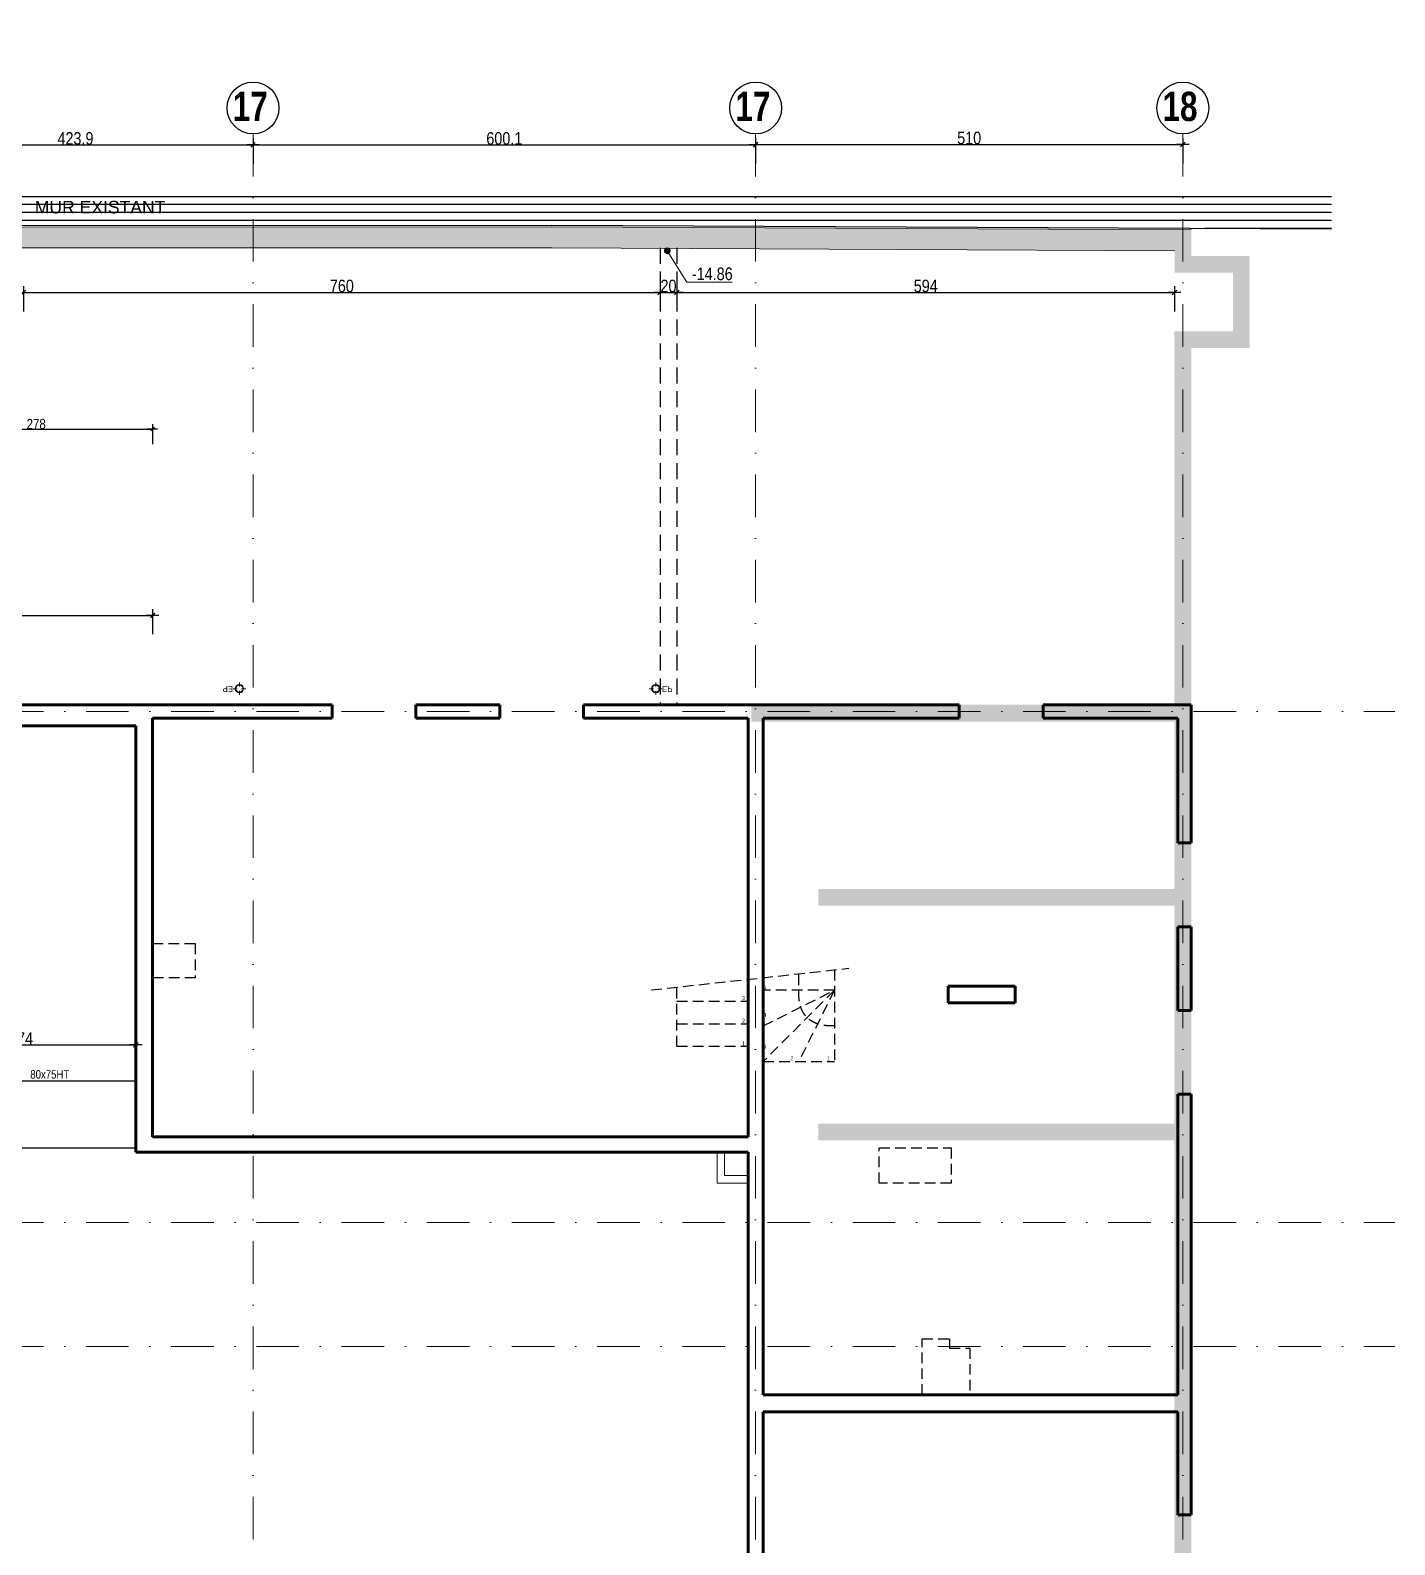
# Model space of a CAD drawing. Header units: millimetres. Extents: x 0 to 23921, y -3644 to 563.
# Drawn here: x 22292 to 23921, y -1245 to 563 of the extents above; entities that cross this region are included whole.
import ezdxf
from ezdxf.enums import TextEntityAlignment as Align

# ---------------------------------------------------------------- set-up
doc = ezdxf.new("R2010")
doc.units = ezdxf.units.MM
doc.linetypes.add('CACHEX2', pattern=[19.05, 12.7, -6.35])
doc.linetypes.add('TIRETPTX2', pattern=[50.8, 25.4, -12.7, 0, -12.7])
for name, color, linetype in [('01_cote_gen', 4, 'Continuous'), ('01_linteaux', 2, 'Continuous'), ('01_murs_sup', 2, 'CACHEX2'), ('01_poch_murs', 253, 'Continuous'), ('01_resv', 32, 'Continuous'), ('01_texte', 230, 'Continuous'), ('AA_COTES', 2, 'Continuous')]:
    doc.layers.add(name, color=color, linetype=linetype)
for name, color, linetype, lineweight in [('01_murs_coup', 5, 'Continuous', 60), ('01_PIEUX', 5, 'Continuous', 60), ('01_tram_axes', 2, 'TIRETPTX2', 9), ('B Général', 7, 'Continuous', 5), ('C ANNOTATIONS-prestations', 7, 'Continuous', 5)]:
    doc.layers.add(name, color=color, linetype=linetype, lineweight=lineweight)
doc.styles.add('ARIAL NA', font='ARIALN.TTF')
doc.styles.add('Arial Narrow', font='ARIALN.TTF')
doc.styles.add('Eurostile', font='')
doc.styles.add('impact', font='impact.ttf')
doc.styles.add('MATTE_TXT', font='arial.ttf')
doc.styles.add('STYLE2', font='ARIALN.TTF')
doc.styles.get('Eurostile').set_extended_font_data('Eurostile')
doc.dimstyles.new('JB50', dxfattribs={"dimscale": 0.1, "dimtxt": 150, "dimasz": 15, "dimexe": 0.1, "dimexo": 0.1, "dimgap": 0.09, "dimtad": 1, "dimdec": 1, "dimdsep": 46, "dimtxsty": 'STYLE2', "dimblk1": 'BOND_G', "dimblk2": 'BOND_D', "dimsah": 1, "dimcen": 1.5, "dimdle": 0.01, "dimse1": 1, "dimse2": 1, "dimclrd": 4, "dimclre": 2, "dimclrt": 6, "dimazin": 2, "dimtfac": 2.333333, "dimtdec": 1, "dimtix": 1, "dimtmove": 2, "dimatfit": 3, "dimldrblk": 'BOND_G', "dimfxl": 1, "dimtolj": 1, "dimtzin": 0, "dimarcsym": 0})
doc.dimstyles.new('JB50res', dxfattribs={"dimscale": 0.1, "dimtxt": 120, "dimasz": 12, "dimexe": 0.1, "dimexo": 0.1, "dimgap": 0.09, "dimtad": 1, "dimdec": 1, "dimdsep": 46, "dimtxsty": 'STYLE2', "dimblk1": 'BOND_G', "dimblk2": 'BOND_D', "dimsah": 1, "dimcen": 1.5, "dimdle": 0.01, "dimse1": 1, "dimse2": 1, "dimclrd": 4, "dimclre": 2, "dimclrt": 6, "dimazin": 2, "dimtfac": 2.333333, "dimtdec": 1, "dimtix": 1, "dimtmove": 2, "dimatfit": 3, "dimldrblk": 'BOND_G', "dimfxl": 1, "dimtolj": 1, "dimtzin": 0, "dimarcsym": 0})
pattern_1 = [(180, (2724.631, -511.1), (-2e-15, -9.525), [])]

# ---------------------------------------------------------------- blocks, each defined once
blk = doc.blocks.new('EP')
at = {"layer": 'B Général', "color": 7, "linetype": 'Continuous', "lineweight": 5}
for p, q in [((-7.5, 0), (-2.5, 0)), ((0, 7.5), (0, 2.5)), ((7.5, 0), (2.5, 0)), ((0, -7.5), (0, -2.5))]:
    blk.add_line(p, q, dxfattribs=at)
at = {"layer": 'B Général', "color": 7, "linetype": 'Continuous', "lineweight": 5, "flags": 128}
for points in [[(-5, 0, -1), (5, 0, -1)], [(-4.3, 0, -1), (4.3, 0, -1)]]:
    blk.add_lwpolyline(points, format="xyb", close=True, dxfattribs=at)
at = {"layer": 'C ANNOTATIONS-prestations', "insert": (7.5, 4), "char_height": 7.06, "attachment_point": 1, "line_spacing_factor": 0.894142, "style": 'Eurostile'}
blk.add_mtext('EP', dxfattribs=at)
blk = doc.blocks.new('BOND_G')
at = {"layer": 'AA_COTES', "color": 0}
for p, q in [((0, -5), (0, 15)), ((5, 0), (-5, 0)), ((1.8, 1.8), (-1.8, -1.8))]:
    blk.add_line(p, q, dxfattribs=at)
blk = doc.blocks.new('BOND_D')
at = {"layer": 'AA_COTES', "color": 0}
for p, q in [((5, 0), (-5, 0)), ((-1.8, -1.8), (1.8, 1.8)), ((0, 5), (0, -15))]:
    blk.add_line(p, q, dxfattribs=at)
blk = doc.blocks.new('*D1158')
at = {"layer": '01_cote_gen', "color": 4, "lineweight": -2, "transparency": 16777216}
blk.add_line((22135.8, 426.7), (22556.7, 426.7), dxfattribs=at)
at = {"layer": 'Defpoints', "color": 0, "transparency": 16777216}
for p in [(22134.3, 419.2), (22558.2, 426.7), (22558.2, 411.7)]:
    blk.add_point(p, dxfattribs=at)
at = {"layer": '01_cote_gen', "color": 4, "lineweight": -2, "transparency": 16777216, "xscale": 1.5, "yscale": 1.5, "zscale": 1.5, "rotation": 180}
blk.add_blockref('BOND_G', (22134.3, 426.7), dxfattribs=at)
at = {"layer": '01_cote_gen', "color": 4, "lineweight": -2, "transparency": 16777216, "xscale": 1.5, "yscale": 1.5, "zscale": 1.5}
blk.add_blockref('BOND_D', (22558.2, 426.7), dxfattribs=at)
at = {"layer": '01_cote_gen', "color": 6, "transparency": 16777216, "insert": (22346.2, 434.3), "char_height": 15, "attachment_point": 5, "style": 'STYLE2'}
blk.add_mtext('\\A1;423.9', dxfattribs=at)
blk = doc.blocks.new('*D1159')
at = {"layer": '01_cote_gen', "color": 4, "lineweight": -2, "transparency": 16777216}
blk.add_line((22559.7, 426.7), (23156.7, 426.7), dxfattribs=at)
at = {"layer": 'Defpoints', "color": 0, "transparency": 16777216}
for p in [(22558.2, 454.2), (23158.2, 454.2), (23158.2, 426.7)]:
    blk.add_point(p, dxfattribs=at)
at = {"layer": '01_cote_gen', "color": 4, "lineweight": -2, "transparency": 16777216, "xscale": 1.5, "yscale": 1.5, "zscale": 1.5, "rotation": 180}
blk.add_blockref('BOND_G', (22558.2, 426.7), dxfattribs=at)
at = {"layer": '01_cote_gen', "color": 4, "lineweight": -2, "transparency": 16777216, "xscale": 1.5, "yscale": 1.5, "zscale": 1.5}
blk.add_blockref('BOND_D', (23158.2, 426.7), dxfattribs=at)
at = {"layer": '01_cote_gen', "color": 6, "transparency": 16777216, "insert": (22858.2, 434.3), "char_height": 15, "attachment_point": 5, "style": 'STYLE2'}
blk.add_mtext('\\A1;600.1', dxfattribs=at)
blk = doc.blocks.new('*D1160')
at = {"layer": '01_cote_gen', "color": 4, "lineweight": -2, "transparency": 16777216}
blk.add_line((23159.7, 427.1), (23666.7, 427.1), dxfattribs=at)
at = {"layer": 'Defpoints', "color": 0, "transparency": 16777216}
for p in [(23668.2, 563.5), (23158.2, 442.7), (23668.2, 427.1)]:
    blk.add_point(p, dxfattribs=at)
at = {"layer": '01_cote_gen', "color": 4, "lineweight": -2, "transparency": 16777216, "xscale": 1.5, "yscale": 1.5, "zscale": 1.5, "rotation": 180}
blk.add_blockref('BOND_G', (23158.2, 427.1), dxfattribs=at)
at = {"layer": '01_cote_gen', "color": 4, "lineweight": -2, "transparency": 16777216, "xscale": 1.5, "yscale": 1.5, "zscale": 1.5}
blk.add_blockref('BOND_D', (23668.2, 427.1), dxfattribs=at)
at = {"layer": '01_cote_gen', "color": 6, "transparency": 16777216, "insert": (23413.2, 434.8), "char_height": 15, "attachment_point": 5, "style": 'STYLE2'}
blk.add_mtext('\\A1;510', dxfattribs=at)
blk = doc.blocks.new('*D2104')
at = {"layer": '01_cote_gen', "color": 4, "lineweight": -2, "transparency": 16777216}
blk.add_line((22145.8, -647.8), (22416.8, -647.8), dxfattribs=at)
at = {"layer": 'Defpoints', "color": 0, "transparency": 16777216}
for p in [(22418.3, -647.8), (22144.3, -655.3), (22418.3, -655.3)]:
    blk.add_point(p, dxfattribs=at)
at = {"layer": '01_cote_gen', "color": 4, "lineweight": -2, "transparency": 16777216, "xscale": 1.5, "yscale": 1.5, "zscale": 1.5, "rotation": 180}
blk.add_blockref('BOND_G', (22144.3, -647.8), dxfattribs=at)
at = {"layer": '01_cote_gen', "color": 4, "lineweight": -2, "transparency": 16777216, "xscale": 1.5, "yscale": 1.5, "zscale": 1.5}
blk.add_blockref('BOND_D', (22418.3, -647.8), dxfattribs=at)
at = {"layer": '01_cote_gen', "color": 6, "transparency": 16777216, "insert": (22281.3, -640.3), "char_height": 15, "attachment_point": 5, "style": 'STYLE2'}
blk.add_mtext('\\A1;274', dxfattribs=at)
blk = doc.blocks.new('*D2513')
at = {"layer": '01_cote_gen', "color": 4, "lineweight": -2, "transparency": 16777216}
blk.add_line((22285.8, 250.4), (23042.7, 250.4), dxfattribs=at)
at = {"layer": 'Defpoints', "color": 0, "transparency": 16777216}
for p in [(23044.2, 250.4), (22284.3, 204.9), (23044.2, 204.9)]:
    blk.add_point(p, dxfattribs=at)
at = {"layer": '01_cote_gen', "color": 4, "lineweight": -2, "transparency": 16777216, "xscale": 1.5, "yscale": 1.5, "zscale": 1.5, "rotation": 180}
blk.add_blockref('BOND_G', (22284.3, 250.4), dxfattribs=at)
at = {"layer": '01_cote_gen', "color": 4, "lineweight": -2, "transparency": 16777216, "xscale": 1.5, "yscale": 1.5, "zscale": 1.5}
blk.add_blockref('BOND_D', (23044.2, 250.4), dxfattribs=at)
at = {"layer": '01_cote_gen', "color": 6, "lineweight": 0, "transparency": 16777216, "insert": (22664.2, 258.1), "char_height": 15, "attachment_point": 5, "style": 'STYLE2'}
blk.add_mtext('\\A1;760', dxfattribs=at)
blk = doc.blocks.new('*D2514')
at = {"layer": '01_cote_gen', "color": 4, "lineweight": -2, "transparency": 16777216}
blk.add_line((23045.7, 250.4), (23062.7, 250.4), dxfattribs=at)
at = {"layer": 'Defpoints', "color": 0, "transparency": 16777216}
for p in [(23064.2, 250.4), (23044.2, 210), (23064.2, 210)]:
    blk.add_point(p, dxfattribs=at)
at = {"layer": '01_cote_gen', "color": 4, "lineweight": -2, "transparency": 16777216, "xscale": 1.5, "yscale": 1.5, "zscale": 1.5, "rotation": 180}
blk.add_blockref('BOND_G', (23044.2, 250.4), dxfattribs=at)
at = {"layer": '01_cote_gen', "color": 4, "lineweight": -2, "transparency": 16777216, "xscale": 1.5, "yscale": 1.5, "zscale": 1.5}
blk.add_blockref('BOND_D', (23064.2, 250.4), dxfattribs=at)
at = {"layer": '01_cote_gen', "color": 6, "lineweight": 0, "transparency": 16777216, "insert": (23054.2, 258.1), "char_height": 15, "attachment_point": 5, "style": 'STYLE2'}
blk.add_mtext('\\A1;20', dxfattribs=at)
blk = doc.blocks.new('*D2485')
at = {"layer": '01_cote_gen', "color": 4, "lineweight": -2, "transparency": 16777216}
blk.add_line((23065.7, 250.4), (23656.8, 250.4), dxfattribs=at)
at = {"layer": 'Defpoints', "color": 0, "transparency": 16777216}
for p in [(23658.3, 251.5), (23658.3, 250.4), (23064.2, 227.9)]:
    blk.add_point(p, dxfattribs=at)
at = {"layer": '01_cote_gen', "color": 4, "lineweight": -2, "transparency": 16777216, "xscale": 1.5, "yscale": 1.5, "zscale": 1.5, "rotation": 180}
blk.add_blockref('BOND_G', (23064.2, 250.4), dxfattribs=at)
at = {"layer": '01_cote_gen', "color": 4, "lineweight": -2, "transparency": 16777216, "xscale": 1.5, "yscale": 1.5, "zscale": 1.5}
blk.add_blockref('BOND_D', (23658.3, 250.4), dxfattribs=at)
at = {"layer": '01_cote_gen', "color": 6, "lineweight": 0, "transparency": 16777216, "insert": (23361.3, 258.1), "char_height": 15, "attachment_point": 5, "style": 'STYLE2'}
blk.add_mtext('\\A1;594', dxfattribs=at)
blk = doc.blocks.new('*D2486')
at = {"layer": '01_cote_gen', "color": 4, "lineweight": -2, "transparency": 16777216}
blk.add_line((21531.8, -135.2), (22436.8, -135.2), dxfattribs=at)
at = {"layer": 'Defpoints', "color": 0, "transparency": 16777216}
for p in [(22438.3, -135.2), (21530.3, -176.3), (22438.3, -211.8)]:
    blk.add_point(p, dxfattribs=at)
at = {"layer": '01_cote_gen', "color": 4, "lineweight": -2, "transparency": 16777216, "xscale": 1.5, "yscale": 1.5, "zscale": 1.5, "rotation": 180}
blk.add_blockref('BOND_G', (21530.3, -135.2), dxfattribs=at)
at = {"layer": '01_cote_gen', "color": 4, "lineweight": -2, "transparency": 16777216, "xscale": 1.5, "yscale": 1.5, "zscale": 1.5}
blk.add_blockref('BOND_D', (22438.3, -135.2), dxfattribs=at)
at = {"layer": '01_cote_gen', "color": 6, "lineweight": 0, "transparency": 16777216, "insert": (21984.3, -127.6), "char_height": 15, "attachment_point": 5, "style": 'STYLE2'}
blk.add_mtext('\\A1;908', dxfattribs=at)
blk = doc.blocks.new('*D2489')
at = {"layer": '01_resv', "color": 4, "lineweight": -2, "transparency": 16777216}
blk.add_line((22161.5, 87.3), (22437.1, 87.3), dxfattribs=at)
at = {"layer": 'Defpoints', "color": 0, "transparency": 16777216}
for p in [(22438.3, 87.3), (22160.3, 59.8), (22438.3, 52.5)]:
    blk.add_point(p, dxfattribs=at)
at = {"layer": '01_resv', "color": 4, "lineweight": -2, "transparency": 16777216, "xscale": 1.2, "yscale": 1.2, "zscale": 1.2, "rotation": 180}
blk.add_blockref('BOND_G', (22160.3, 87.3), dxfattribs=at)
at = {"layer": '01_resv', "color": 4, "lineweight": -2, "transparency": 16777216, "xscale": 1.2, "yscale": 1.2, "zscale": 1.2}
blk.add_blockref('BOND_D', (22438.3, 87.3), dxfattribs=at)
at = {"layer": '01_resv', "color": 6, "lineweight": 0, "transparency": 16777216, "insert": (22299.3, 93.4), "char_height": 12, "attachment_point": 5, "style": 'STYLE2'}
blk.add_mtext('\\A1;278', dxfattribs=at)

msp = doc.modelspace()

# ---------------------------------------------------------------- hatches: boundary and pattern name
at = {"layer": '01_poch_murs'}
h = msp.add_hatch(dxfattribs=at)
h.set_pattern_fill('ANSI31', color=256, scale=3, angle=135)
h.set_pattern_definition([(180, (2724.631, -511.1), (-2e-15, -9.525), [])])
h.paths.add_polyline_path([(17917.68, 372.66), (17338.69, 370.16), (17338.69, 328.43), (17711.73, 331.06), (17917.68, 331.48)])
h.paths.add_polyline_path([(17935.69, 372.74), (17917.68, 372.66), (17917.68, 331.48), (17935.69, 331.52)])
h.paths.add_polyline_path([(18514.69, 373.87), (18287.73, 374.26), (17935.69, 372.74), (17935.69, 331.52), (18219.73, 332.1), (18514.69, 332.1)])
h.paths.add_polyline_path([(18794.28, 373.4), (18514.69, 373.87), (18514.69, 332.1), (18794.28, 332.1)])
h.paths.add_polyline_path([(19340.28, 372.48), (18794.28, 373.4), (18794.28, 332.1), (19054.9, 332.1), (19340.28, 331.16)])
h.paths.add_polyline_path([(19874.28, 371.57), (19340.28, 372.48), (19340.28, 331.16), (19874.28, 329.4)])
h.paths.add_polyline_path([(20154.28, 371.1), (19874.28, 371.57), (19874.28, 329.4), (19892.63, 329.34), (20154.28, 329.54)])
h.paths.add_polyline_path([(20769.58, 370.06), (20154.28, 371.1), (20154.28, 329.54), (20769.58, 329.99)])
h.paths.add_polyline_path([(20917.28, 369.81), (20769.58, 370.06), (20769.58, 329.99), (20917.28, 330.1)])
h.paths.add_polyline_path([(21520.28, 370.24), (21131.34, 369.44), (20917.28, 369.81), (20917.28, 330.1), (20968.94, 330.14), (21520.28, 330.33)])
h.paths.add_polyline_path([(22134.28, 371.49), (21538.28, 370.28), (21538.28, 330.34), (22134.28, 330.55)])
h.paths.add_polyline_path([(21538.28, 370.28), (21520.28, 370.24), (21520.28, 330.33), (21538.28, 330.34)])
h.paths.add_polyline_path([(22184.28, 371.6), (22134.28, 371.49), (22134.28, 330.55), (22184.28, 330.57)])
h.paths.add_polyline_path([(22558.28, 372.22), (22487.23, 372.22), (22184.28, 371.6), (22184.28, 330.57), (22558.28, 330.7)])
h.paths.add_polyline_path([(23158.24, 371.89), (22905.73, 372.22), (22558.28, 372.22), (22558.28, 330.7), (22914.82, 330.82), (23158.24, 329.66)])
h.paths.add_polyline_path([(23668.24, 371.22), (23158.24, 371.89), (23158.24, 329.66), (23668.24, 327.23)])
h.paths.add_polyline_path([(23845.87, 370.99), (23668.24, 371.22), (23668.24, 327.23), (23845.74, 326.39)])
h.paths.add_polyline_path([(19582.54, 340.69), (19746.3, 340.69), (19746.3, 363.96), (19582.54, 363.96)], flags=24)
h.paths.add_polyline_path([(22293.75, 340.69), (22457.51, 340.69), (22457.51, 363.96), (22293.75, 363.96)], flags=24)
h = msp.add_hatch(dxfattribs=at)
h.set_pattern_fill('ANSI31', color=256, scale=3, angle=135)
h.set_pattern_definition([(180, (2724.631, -511.1), (-2e-15, -9.525), [])])
h.paths.add_polyline_path([(17917.68, 372.66), (17338.69, 370.16), (17338.69, 328.43), (17711.73, 331.06), (17917.68, 331.48)])
h.paths.add_polyline_path([(17935.69, 372.74), (17917.68, 372.66), (17917.68, 331.48), (17935.69, 331.52)])
h.paths.add_polyline_path([(18514.69, 373.87), (18287.73, 374.26), (17935.69, 372.74), (17935.69, 331.52), (18219.73, 332.1), (18514.69, 332.1)])
h.paths.add_polyline_path([(18794.28, 373.4), (18514.69, 373.87), (18514.69, 332.1), (18794.28, 332.1)])
h.paths.add_polyline_path([(19340.28, 372.48), (18794.28, 373.4), (18794.28, 332.1), (19054.9, 332.1), (19340.28, 331.16)])
h.paths.add_polyline_path([(19874.28, 371.57), (19340.28, 372.48), (19340.28, 331.16), (19874.28, 329.4)])
h.paths.add_polyline_path([(20154.28, 371.1), (19874.28, 371.57), (19874.28, 329.4), (19892.63, 329.34), (20154.28, 329.54)])
h.paths.add_polyline_path([(20769.58, 370.06), (20154.28, 371.1), (20154.28, 329.54), (20769.58, 329.99)])
h.paths.add_polyline_path([(20917.28, 369.81), (20769.58, 370.06), (20769.58, 329.99), (20917.28, 330.1)])
h.paths.add_polyline_path([(21520.28, 370.24), (21131.34, 369.44), (20917.28, 369.81), (20917.28, 330.1), (20968.94, 330.14), (21520.28, 330.33)])
h.paths.add_polyline_path([(22134.28, 371.49), (21538.28, 370.28), (21538.28, 330.34), (22134.28, 330.55)])
h.paths.add_polyline_path([(21538.28, 370.28), (21520.28, 370.24), (21520.28, 330.33), (21538.28, 330.34)])
h.paths.add_polyline_path([(22184.28, 371.6), (22134.28, 371.49), (22134.28, 330.55), (22184.28, 330.57)])
h.paths.add_polyline_path([(22558.28, 372.22), (22487.23, 372.22), (22184.28, 371.6), (22184.28, 330.57), (22558.28, 330.7)])
h.paths.add_polyline_path([(23158.24, 371.89), (22905.73, 372.22), (22558.28, 372.22), (22558.28, 330.7), (22914.82, 330.82), (23158.24, 329.66)])
h.paths.add_polyline_path([(23668.24, 371.22), (23158.24, 371.89), (23158.24, 329.66), (23668.24, 327.23)])
h.paths.add_polyline_path([(23845.87, 370.99), (23668.24, 371.22), (23668.24, 327.23), (23845.74, 326.39)])
h.paths.add_polyline_path([(19582.54, 340.69), (19746.3, 340.69), (19746.3, 363.96), (19582.54, 363.96)], flags=24)
h.paths.add_polyline_path([(22293.75, 340.69), (22457.51, 340.69), (22457.51, 363.96), (22293.75, 363.96)], flags=24)
h = msp.add_hatch(dxfattribs=at)
h.set_pattern_fill('ANSI31', color=256, scale=3, angle=135)
h.set_pattern_definition(pattern_1)
h.paths.add_polyline_path([(17917.68, 372.66), (17338.69, 370.16), (17338.69, 328.43), (17711.73, 331.06), (17917.68, 331.48)])
h.paths.add_polyline_path([(17935.69, 372.74), (17917.68, 372.66), (17917.68, 331.48), (17935.69, 331.52)])
h.paths.add_polyline_path([(18514.69, 373.87), (18287.73, 374.26), (17935.69, 372.74), (17935.69, 331.52), (18219.73, 332.1), (18514.69, 332.1)])
h.paths.add_polyline_path([(18794.28, 373.4), (18514.69, 373.87), (18514.69, 332.1), (18794.28, 332.1)])
h.paths.add_polyline_path([(19340.28, 372.48), (18794.28, 373.4), (18794.28, 332.1), (19054.9, 332.1), (19340.28, 331.16)])
h.paths.add_polyline_path([(19874.28, 371.57), (19340.28, 372.48), (19340.28, 331.16), (19874.28, 329.4)])
h.paths.add_polyline_path([(20154.28, 371.1), (19874.28, 371.57), (19874.28, 329.4), (19892.63, 329.34), (20154.28, 329.54)])
h.paths.add_polyline_path([(20769.58, 370.06), (20154.28, 371.1), (20154.28, 329.54), (20769.58, 329.99)])
h.paths.add_polyline_path([(20917.28, 369.81), (20769.58, 370.06), (20769.58, 329.99), (20917.28, 330.1)])
h.paths.add_polyline_path([(21520.28, 370.24), (21131.34, 369.44), (20917.28, 369.81), (20917.28, 330.1), (20968.94, 330.14), (21520.28, 330.33)])
h.paths.add_polyline_path([(22134.28, 371.49), (21538.28, 370.28), (21538.28, 330.34), (22134.28, 330.55)])
h.paths.add_polyline_path([(21538.28, 370.28), (21520.28, 370.24), (21520.28, 330.33), (21538.28, 330.34)])
h.paths.add_polyline_path([(22184.28, 371.6), (22134.28, 371.49), (22134.28, 330.55), (22184.28, 330.57)])
h.paths.add_polyline_path([(22558.28, 372.22), (22487.23, 372.22), (22184.28, 371.6), (22184.28, 330.57), (22558.28, 330.7)])
h.paths.add_polyline_path([(23158.24, 371.89), (22905.73, 372.22), (22558.28, 372.22), (22558.28, 330.7), (22914.82, 330.82), (23158.24, 329.66)])
h.paths.add_polyline_path([(23668.24, 371.22), (23158.24, 371.89), (23158.24, 329.66), (23668.24, 327.23)])
h.paths.add_polyline_path([(23845.87, 370.99), (23668.24, 371.22), (23668.24, 327.23), (23845.74, 326.39)])
h.paths.add_polyline_path([(19582.54, 340.69), (19746.3, 340.69), (19746.3, 363.96), (19582.54, 363.96)], flags=24)
h.paths.add_polyline_path([(22293.75, 340.69), (22457.51, 340.69), (22457.51, 363.96), (22293.75, 363.96)], flags=24)
h = msp.add_hatch(dxfattribs=at)
h.set_pattern_fill('ANSI31', color=256, scale=3, angle=135)
h.set_pattern_definition(pattern_1)
h.paths.add_polyline_path([(17917.68, 372.66), (17338.69, 370.16), (17338.69, 328.43), (17711.73, 331.06), (17917.68, 331.48)])
h.paths.add_polyline_path([(17935.69, 372.74), (17917.68, 372.66), (17917.68, 331.48), (17935.69, 331.52)])
h.paths.add_polyline_path([(18514.69, 373.87), (18287.73, 374.26), (17935.69, 372.74), (17935.69, 331.52), (18219.73, 332.1), (18514.69, 332.1)])
h.paths.add_polyline_path([(18794.28, 373.4), (18514.69, 373.87), (18514.69, 332.1), (18794.28, 332.1)])
h.paths.add_polyline_path([(19340.28, 372.48), (18794.28, 373.4), (18794.28, 332.1), (19054.9, 332.1), (19340.28, 331.16)])
h.paths.add_polyline_path([(19874.28, 371.57), (19340.28, 372.48), (19340.28, 331.16), (19874.28, 329.4)])
h.paths.add_polyline_path([(20154.28, 371.1), (19874.28, 371.57), (19874.28, 329.4), (19892.63, 329.34), (20154.28, 329.54)])
h.paths.add_polyline_path([(20769.58, 370.06), (20154.28, 371.1), (20154.28, 329.54), (20769.58, 329.99)])
h.paths.add_polyline_path([(20917.28, 369.81), (20769.58, 370.06), (20769.58, 329.99), (20917.28, 330.1)])
h.paths.add_polyline_path([(21520.28, 370.24), (21131.34, 369.44), (20917.28, 369.81), (20917.28, 330.1), (20968.94, 330.14), (21520.28, 330.33)])
h.paths.add_polyline_path([(22134.28, 371.49), (21538.28, 370.28), (21538.28, 330.34), (22134.28, 330.55)])
h.paths.add_polyline_path([(21538.28, 370.28), (21520.28, 370.24), (21520.28, 330.33), (21538.28, 330.34)])
h.paths.add_polyline_path([(22184.28, 371.6), (22134.28, 371.49), (22134.28, 330.55), (22184.28, 330.57)])
h.paths.add_polyline_path([(22558.28, 372.22), (22487.23, 372.22), (22184.28, 371.6), (22184.28, 330.57), (22558.28, 330.7)])
h.paths.add_polyline_path([(23158.24, 371.89), (22905.73, 372.22), (22558.28, 372.22), (22558.28, 330.7), (22914.82, 330.82), (23158.24, 329.66)])
h.paths.add_polyline_path([(23668.24, 371.22), (23158.24, 371.89), (23158.24, 329.66), (23668.24, 327.23)])
h.paths.add_polyline_path([(23845.87, 370.99), (23668.24, 371.22), (23668.24, 327.23), (23845.74, 326.39)])
h.paths.add_polyline_path([(19582.54, 340.69), (19746.3, 340.69), (19746.3, 363.96), (19582.54, 363.96)], flags=24)
h.paths.add_polyline_path([(22293.75, 340.69), (22457.51, 340.69), (22457.51, 363.96), (22293.75, 363.96)], flags=24)
at = {"layer": '01_poch_murs', "lineweight": 0}
h = msp.add_hatch(color=256, dxfattribs=at)
h.dxf.hatch_style = 1
h.paths.add_polyline_path([(23678.24, 325.19), (22914.82, 328.82), (21530.27, 328.33), (21530.28, 303.33), (22914.76, 303.82), (23658.7, 300.28), (23658.58, 274.17), (23728.24, 274.17), (23728.24, 204.17), (23658.24, 204.17), (23658.24, -241.83), (23153.24, -241.83), (23153.24, -261.83), (23658.24, -261.83), (23658.24, -461.83), (23233.24, -461.83), (23233.24, -481.83), (23658.24, -481.83), (23658.24, -741.83), (23233.24, -741.83), (23233.24, -761.83), (23658.24, -761.83), (23658.24, -1339.83), (23233.24, -1339.83), (23233.24, -1359.83), (23658.24, -1359.83), (23658.24, -1885.83), (23233.17, -1885.83), (23233.17, -1903.83), (23270.24, -1903.83), (23270.24, -1903.83), (23352.24, -1903.83), (23658.24, -1903.83), (23658.24, -2429.83), (23233.24, -2429.83), (23233.24, -2449.83), (23658.24, -2449.83), (23658.24, -2736.83), (23728.24, -2736.83), (23728.24, -2810.83), (23233.24, -2810.83), (23233.24, -2830.83), (23748.44, -2830.83), (23748.44, -2716.83), (23678.24, -2716.83), (23678.24, 184.17), (23748.24, 184.17), (23748.24, 294.19), (23678.24, 294.19)])

# ---------------------------------------------------------------- linework, layer by layer
at = {"layer": '01_linteaux'}
for p, q in [((20968.94, 330.14), (22914.82, 330.82)), ((22914.82, 330.82), (23845.74, 326.39)), ((22144.28, -690.83), (22418.28, -690.83)), ((22144.28, -770.83), (22418.28, -770.83))]:
    msp.add_line(p, q, dxfattribs=at)
at = {"layer": '01_linteaux', "linetype": 'CACHEX2', "ltscale": 1.5}
for p, q in [((23044.24, 303.87), (23044.24, -241.83)), ((23064.24, 303.88), (23064.24, -241.83))]:
    msp.add_line(p, q, dxfattribs=at)
at = {"layer": '01_murs_coup'}
for p, q in [((21530.28, -241.83), (22652.74, -241.83)), ((22652.74, -241.83), (22652.74, -257.83)), ((22852.74, -241.83), (22752.74, -241.83)), ((22752.74, -241.83), (22752.74, -257.83)), ((22852.74, -241.83), (22852.74, -257.83)), ((23401.39, -241.83), (22952.74, -241.83)), ((22952.74, -241.83), (22952.74, -257.83)), ((23401.39, -241.83), (23401.39, -257.83)), ((23678.24, -241.83), (23501.39, -241.83)), ((23501.39, -241.83), (23501.39, -257.83)), ((23678.24, -406.75), (23678.24, -241.83)), ((22144.28, -266.83), (22418.28, -266.83)), ((22418.28, -266.83), (22418.28, -775.83)), ((22438.28, -257.83), (22438.28, -757.83)), ((22652.74, -257.83), (22438.28, -257.83)), ((22852.74, -257.83), (22752.74, -257.83)), ((23149.24, -257.83), (22952.74, -257.83)), ((23149.24, -257.83), (23149.24, -757.83)), ((23167.24, -257.83), (23167.24, -1065.83)), ((23401.39, -257.83), (23167.24, -257.83)), ((23662.24, -257.83), (23501.39, -257.83)), ((23662.24, -406.75), (23662.24, -257.83)), ((23678.24, -406.75), (23662.24, -406.75)), ((23662.24, -606.75), (23662.24, -506.75)), ((23678.24, -506.75), (23662.24, -506.75)), ((23678.24, -606.75), (23678.24, -506.75)), ((23388.24, -577.71), (23468.24, -577.71)), ((23388.24, -577.71), (23468.24, -577.71)), ((23388.24, -597.71), (23388.24, -577.71)), ((23468.24, -597.71), (23468.24, -577.71)), ((23388.24, -597.71), (23468.24, -597.71)), ((23388.24, -597.71), (23468.24, -597.71)), ((23678.24, -606.75), (23662.24, -606.75)), ((23662.24, -1065.83), (23662.24, -706.75)), ((23678.24, -706.75), (23662.24, -706.75)), ((23678.24, -1208.79), (23678.24, -706.75)), ((22438.28, -757.83), (23149.24, -757.83)), ((23149.24, -775.83), (22418.28, -775.83)), ((23149.24, -1883.83), (23149.24, -775.83)), ((23167.24, -1065.83), (23662.24, -1065.83)), ((23167.24, -1085.83), (23167.24, -1883.83)), ((23167.24, -1085.83), (23662.24, -1085.83)), ((23662.24, -1208.79), (23662.24, -1085.83)), ((23678.24, -1208.79), (23662.24, -1208.79))]:
    msp.add_line(p, q, dxfattribs=at)
at = {"layer": '01_murs_sup'}
for p, q in [((22852.74, -241.83), (22752.74, -241.83)), ((22852.74, -257.83), (22752.74, -257.83)), ((23149.24, -257.83), (22952.74, -257.83)), ((23401.39, -257.83), (23167.24, -257.83)), ((23662.24, -606.75), (23662.24, -506.75)), ((23678.24, -606.75), (23678.24, -506.75)), ((23033.74, -582.26), (23269.61, -556.42)), ((23252.24, -558.32), (23252.24, -667.71)), ((23064.24, -649.83), (23064.24, -578.92)), ((23064.24, -595.83), (23149.24, -595.83)), ((23252.24, -582.71), (23167.24, -582.71)), ((23252.24, -582.71), (23167.24, -667.71)), ((23167.24, -625.21), (23252.24, -582.71)), ((23252.24, -582.71), (23209.74, -667.71)), ((23064.24, -622.83), (23149.24, -622.83)), ((23167.24, -667.71), (23252.24, -667.71))]:
    msp.add_line(p, q, dxfattribs=at)
at = {"layer": '01_murs_sup', "flags": 128}
msp.add_lwpolyline([(23149.24, -569.61), (23149.24, -649.83), (23064.24, -649.83)], dxfattribs=at)
at = {"layer": '01_murs_sup'}
msp.add_open_spline([(23252.24, -625.21), (23208.36, -626.6), (23209.74, -582.71), (23209.74, -572.85), (23209.74, -562.98)], degree=2, knots=[0, 0, 0, 1, 1, 1.1174796, 1.1174796, 1.1174796], dxfattribs=at)
at = {"layer": '01_PIEUX', "linetype": 'Continuous', "lineweight": 5}
for p, q in [((21530.27, 328.33), (22914.82, 328.82)), ((22914.81, 328.82), (23678.24, 325.19)), ((21530.28, 303.33), (22914.76, 303.82)), ((22914.76, 303.82), (23658.7, 300.28))]:
    msp.add_line(p, q, dxfattribs=at)
at = {"layer": '01_resv', "linetype": 'CACHEX2'}
for p, q in [((22438.28, -567.83), (22438.28, -526.83)), ((22438.28, -526.83), (22489.28, -526.83)), ((22489.28, -526.83), (22489.28, -567.83)), ((22489.28, -567.83), (22438.28, -567.83)), ((23305.84, -812.93), (23305.84, -770.93)), ((23305.84, -770.93), (23391.84, -770.93)), ((23391.84, -770.93), (23391.84, -812.93)), ((23391.84, -812.93), (23305.84, -812.93)), ((23357.24, -998.83), (23389.84, -998.83)), ((23357.24, -1065.8), (23357.24, -998.83)), ((23389.84, -998.83), (23389.84, -1009.83)), ((23389.84, -1009.83), (23414.04, -1009.83)), ((23414.04, -1009.83), (23414.04, -1065.77)), ((23414.04, -1065.77), (23357.24, -1065.8))]:
    msp.add_line(p, q, dxfattribs=at)
at = {"layer": '01_texte', "lineweight": 0}
for p, q in [((23052.78, 300.17), (23075.98, 262.56)), ((23075.98, 262.56), (23130.29, 262.56))]:
    msp.add_line(p, q, dxfattribs=at)
at = {"layer": '01_texte', "lineweight": 0, "const_width": 4}
msp.add_lwpolyline([(23050.78, 300.17, 1), (23054.78, 300.17, 1)], format="xyb", close=True, dxfattribs=at)
at = {"layer": '01_texte'}
for centre in [(22558.18, 470.73), (23158.24, 470.73), (23668.24, 470.73)]:
    msp.add_circle(centre, 30.98, dxfattribs=at)
at = {"layer": '01_tram_axes', "color": 253, "ltscale": 2}
for p, q in [((22558.18, 439.75), (22558.18, -3019.3)), ((23158.24, 439.75), (23158.24, -3019.3)), ((23668.24, 439.75), (23668.24, -3019.3)), ((16256.86, -249.83), (23921.21, -249.83)), ((16256.86, -859.83), (23921.21, -859.83)), ((16256.86, -1007.83), (23921.21, -1007.83))]:
    msp.add_line(p, q, dxfattribs=at)
at = {"layer": 'B Général', "color": 7, "linetype": 'Continuous', "lineweight": 13}
for p, q in [((23112.18, -812.89), (23112.18, -775.83)), ((23121.18, -803.89), (23121.18, -775.83)), ((23149.24, -812.89), (23112.18, -812.89)), ((23149.24, -803.89), (23121.18, -803.89))]:
    msp.add_line(p, q, dxfattribs=at)

# ---------------------------------------------------------------- block references
at = {"layer": 'B Général', "color": 7, "rotation": 180}
msp.add_blockref('EP', (22541.93, -222.58), dxfattribs=at)
at = {"layer": 'B Général', "color": 7, "xscale": -1, "rotation": 180}
msp.add_blockref('EP', (23038.99, -222.59), dxfattribs=at)

# ---------------------------------------------------------------- texts
at = {"layer": '01_murs_sup', "char_height": 4.71, "width": 8.8349, "line_spacing_factor": 0.894142, "style": 'Eurostile'}
for s, insert, attachment_point in [('5', (23167.24, -576.6), 1), ('3', (23145.63, -589.72), 3), ('4', (23167.24, -609.86), 1), ('2', (23145.63, -616.72), 3), ('1', (23145.63, -643.72), 3), ('3', (23167.24, -647.64), 1), ('2', (23199.74, -661.6), 1), ('1', (23243.41, -661.6), 1)]:
    msp.add_mtext(s, dxfattribs=dict(at, insert=insert, attachment_point=attachment_point))
at = {"layer": '01_texte', "style": 'impact'}
for s, p in [('17', (22554.84, 472.61)), ('17', (23154.9, 472.61)), ('18', (23664.9, 472.61))]:
    msp.add_text(s, height=35, dxfattribs=at).set_placement(p, align=Align.MIDDLE_CENTER)
at = {"layer": '01_texte', "style": 'MATTE_TXT'}
msp.add_text('MUR EXISTANT', height=15, dxfattribs=at).set_placement((22297.63, 344.83))
at = {"layer": '01_texte', "style": 'Arial Narrow'}
msp.add_text('-14.86', height=15, rotation=0, dxfattribs=at).set_placement((23082.13, 265.18))
at = {"layer": '01_texte', "style": 'ARIAL NA'}
msp.add_text('80x75HT', height=10, dxfattribs=at).set_placement((22315.51, -691.1), align=Align.BOTTOM_CENTER)

# ---------------------------------------------------------------- dimensions: what is measured, and where the dimension line sits
at = {"layer": '01_cote_gen'}
for base, p1, p2, picture, middle in [((23668.24, 427.09), (23158.24, 442.68), (23668.24, 563.47), '*D1160', (23413.24, 434.76)), ((23158.24, 426.68), (22558.18, 454.16), (23158.24, 454.16), '*D1159', (22858.21, 434.34)), ((22558.18, 426.68), (22134.28, 419.18), (22558.18, 411.69), '*D1158', (22346.23, 434.34)), ((22418.28, -647.79), (22144.28, -655.29), (22418.28, -655.29), '*D2104', (22281.28, -640.25))]:
    dim = msp.add_linear_dim(base=base, p1=p1, p2=p2, dimstyle='JB50', dxfattribs=at)
    dim.commit()
    dim.dimension.update_dxf_attribs({"geometry": picture, "text_midpoint": middle})
at = {"layer": '01_cote_gen', "lineweight": 0}
for base, p1, p2, picture, middle in [((23044.24, 250.44), (22284.26, 204.92), (23044.24, 204.92), '*D2513', (22664.25, 258.11)), ((23064.24, 250.44), (23044.24, 209.97), (23064.24, 209.97), '*D2514', (23054.24, 258.11)), ((23658.28, 250.44), (23064.24, 227.94), (23658.28, 251.48), '*D2485', (23361.26, 258.11)), ((22438.28, -135.25), (21530.28, -176.3), (22438.28, -211.83), '*D2486', (21984.28, -127.58))]:
    dim = msp.add_linear_dim(base=base, p1=p1, p2=p2, dimstyle='JB50', dxfattribs=at)
    dim.commit()
    dim.dimension.update_dxf_attribs({"geometry": picture, "text_midpoint": middle})
at = {"layer": '01_resv', "lineweight": 0}
dim = msp.add_linear_dim(base=(22438.28, 87.29), p1=(22160.27, 59.82), p2=(22438.28, 52.52), dimstyle='JB50res', dxfattribs=at)
dim.commit()
dim.dimension.update_dxf_attribs({"geometry": '*D2489', "text_midpoint": (22299.28, 93.43)})

doc.saveas('drawing.dxf')
